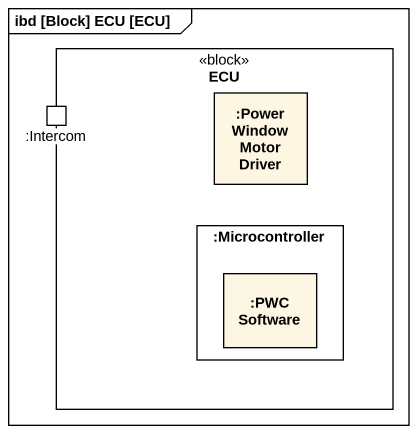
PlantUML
@startuml
mainframe ibd [Block] ECU [ECU]
rectangle ECU <<block>> {
  port ":Intercom" as Intercom
  rectangle ":Power Window Motor Driver" as Power_Window_Motor_Driver
  rectangle ":Microcontroller" as Microcontroller {
    rectangle ":PWC Software" as PWC_Software
  }
}
@enduml
